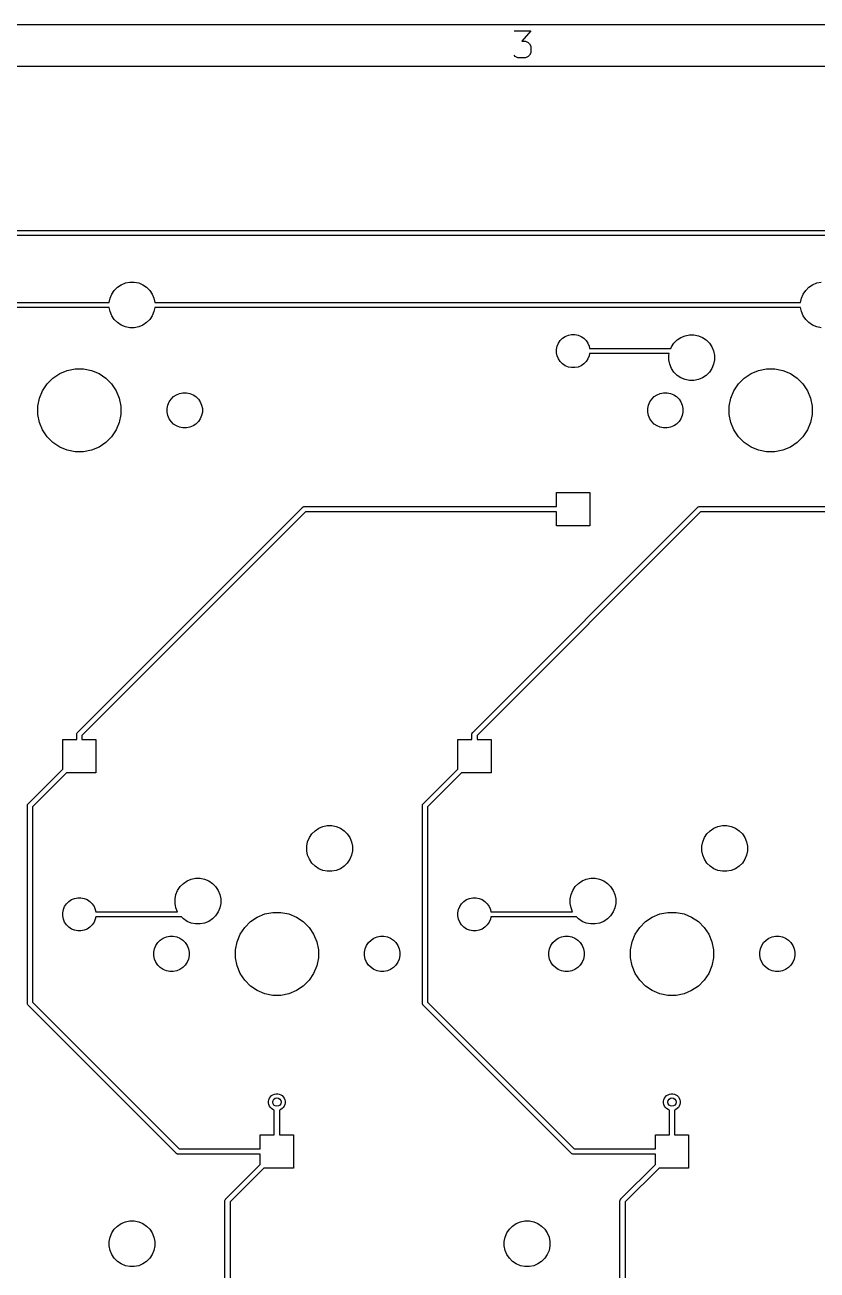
# Model space of a CAD drawing. Extents: x 0.4 to 33.6, y -21.6 to -0.4.
# Drawn here: x 4.397 to 5.901, y -2.756 to -0.394 of the extents above; entities that cross this region are included whole.
import ezdxf

# ---------------------------------------------------------------- set-up
doc = ezdxf.new("R2010")
doc.units = 0
doc.header["$MEASUREMENT"] = 0
doc.layers.add('BLACK', color=7, linetype='CONTINUOUS')

msp = doc.modelspace()

# ---------------------------------------------------------------- linework, layer by layer
at = {"layer": 'BLACK', "linetype": 'CONTINUOUS'}
for p, q in [((33.6063, -0.393701), (0.393701, -0.393701)), ((5.32522, -0.405043), (5.35691, -0.405043)), ((5.35691, -0.405043), (5.33985, -0.424541)), ((5.33985, -0.424541), (5.34716, -0.424541)), ((5.34716, -0.424541), (5.35203, -0.426978)), ((5.35203, -0.426978), (5.35447, -0.429415)), ((5.35447, -0.429415), (5.35691, -0.434289)), ((5.35691, -0.446475), (5.35447, -0.45135)), ((5.35691, -0.434289), (5.35691, -0.446475)), ((33.5276, -0.472441), (0.472441, -0.472441)), ((5.32766, -0.453787), (5.32522, -0.45135)), ((5.33254, -0.456224), (5.32766, -0.453787)), ((5.34716, -0.456224), (5.33254, -0.456224)), ((5.35203, -0.453787), (5.34716, -0.456224)), ((5.35447, -0.45135), (5.35203, -0.453787)), ((0.805507, -0.783563), (12.656, -0.783563)), ((12.6542, -0.793405), (0.807304, -0.793405)), ((4.56162, -0.904486), (4.56636, -0.897393)), ((4.56636, -0.897393), (4.57239, -0.891361)), ((4.57239, -0.891361), (4.57949, -0.886622)), ((4.57949, -0.886622), (4.58737, -0.883357)), ((4.58737, -0.883357), (4.59573, -0.881693)), ((4.59573, -0.881693), (4.60427, -0.881693)), ((4.60427, -0.881693), (4.61263, -0.883357)), ((4.61263, -0.883357), (4.62051, -0.886622)), ((4.62051, -0.886622), (4.62761, -0.891361)), ((4.62761, -0.891361), (4.63364, -0.897393)), ((4.63364, -0.897393), (4.63838, -0.904486)), ((5.87412, -0.904486), (5.87886, -0.897393)), ((5.87886, -0.897393), (5.88489, -0.891361)), ((5.88489, -0.891361), (5.89199, -0.886622)), ((5.89199, -0.886622), (5.89987, -0.883357)), ((5.89987, -0.883357), (5.90823, -0.881693)), ((3.89318, -0.920079), (4.55682, -0.920079)), ((4.55682, -0.920079), (4.55836, -0.912368)), ((4.55836, -0.912368), (4.56162, -0.904486)), ((4.63838, -0.904486), (4.64164, -0.912368)), ((4.64164, -0.912368), (4.64318, -0.920079)), ((4.64318, -0.920079), (5.86932, -0.920079)), ((5.86932, -0.920079), (5.87086, -0.912368)), ((5.87086, -0.912368), (5.87412, -0.904486)), ((4.55682, -0.929921), (3.89318, -0.929921)), ((4.55836, -0.937632), (4.55682, -0.929921)), ((4.56162, -0.945514), (4.55836, -0.937632)), ((4.64164, -0.937632), (4.63838, -0.945514)), ((4.64318, -0.929921), (4.64164, -0.937632)), ((5.86932, -0.929921), (4.64318, -0.929921)), ((5.87086, -0.937632), (5.86932, -0.929921)), ((5.87412, -0.945514), (5.87086, -0.937632)), ((4.56636, -0.952607), (4.56162, -0.945514)), ((4.57239, -0.958639), (4.56636, -0.952607)), ((4.57949, -0.963378), (4.57239, -0.958639)), ((4.58737, -0.966643), (4.57949, -0.963378)), ((4.59573, -0.968307), (4.58737, -0.966643)), ((4.60427, -0.968307), (4.59573, -0.968307)), ((4.61263, -0.966643), (4.60427, -0.968307)), ((4.62051, -0.963378), (4.61263, -0.966643)), ((4.62761, -0.958639), (4.62051, -0.963378)), ((4.63364, -0.952607), (4.62761, -0.958639)), ((4.63838, -0.945514), (4.63364, -0.952607)), ((5.87886, -0.952607), (5.87412, -0.945514)), ((5.88489, -0.958639), (5.87886, -0.952607)), ((5.89199, -0.963378), (5.88489, -0.958639)), ((5.89987, -0.966643), (5.89199, -0.963378)), ((5.90823, -0.968307), (5.89987, -0.966643)), ((5.41304, -0.992422), (5.41742, -0.988035)), ((5.41742, -0.988035), (5.42258, -0.984589)), ((5.42258, -0.984589), (5.42831, -0.982214)), ((5.42831, -0.982214), (5.4344, -0.981004)), ((5.4344, -0.981004), (5.4406, -0.981004)), ((5.4406, -0.981004), (5.44669, -0.982214)), ((5.44669, -0.982214), (5.45242, -0.984589)), ((5.45242, -0.984589), (5.45758, -0.988035)), ((5.45758, -0.988035), (5.46196, -0.992422)), ((5.62886, -0.997393), (5.63489, -0.991361)), ((5.63489, -0.991361), (5.64199, -0.986622)), ((5.64199, -0.986622), (5.64987, -0.983357)), ((5.64987, -0.983357), (5.65823, -0.981693)), ((5.65823, -0.981693), (5.66677, -0.981693)), ((5.66677, -0.981693), (5.67513, -0.983357)), ((5.67513, -0.983357), (5.68301, -0.986622)), ((5.68301, -0.986622), (5.69011, -0.991361)), ((5.69011, -0.991361), (5.69614, -0.997393)), ((5.406, -1.0094), (5.40721, -1.00331)), ((5.406, -1.0156), (5.406, -1.0094)), ((5.40721, -1.02169), (5.406, -1.0156)), ((5.40721, -1.00331), (5.40959, -0.997581)), ((5.40959, -0.997581), (5.41304, -0.992422)), ((5.46196, -0.992422), (5.46541, -0.997581)), ((5.46541, -0.997581), (5.46779, -1.00331)), ((5.46779, -1.00331), (5.46863, -1.00758)), ((5.46863, -1.00758), (5.62284, -1.00758)), ((5.62284, -1.00758), (5.62412, -1.00449)), ((5.62412, -1.00449), (5.62886, -0.997393)), ((5.69614, -0.997393), (5.70088, -1.00449)), ((5.70088, -1.00449), (5.70414, -1.01237)), ((5.70414, -1.01237), (5.70581, -1.02073)), ((5.40959, -1.02742), (5.40721, -1.02169)), ((5.41304, -1.03258), (5.40959, -1.02742)), ((5.41742, -1.03696), (5.41304, -1.03258)), ((5.42258, -1.04041), (5.41742, -1.03696)), ((5.45758, -1.03696), (5.45242, -1.04041)), ((5.46196, -1.03258), (5.45758, -1.03696)), ((5.46541, -1.02742), (5.46196, -1.03258)), ((5.46779, -1.02169), (5.46541, -1.02742)), ((5.46863, -1.01742), (5.46779, -1.02169)), ((5.61985, -1.01742), (5.46863, -1.01742)), ((5.61919, -1.02073), (5.61985, -1.01742)), ((5.61919, -1.02927), (5.61919, -1.02073)), ((5.62086, -1.03763), (5.61919, -1.02927)), ((5.62412, -1.04551), (5.62086, -1.03763)), ((5.70414, -1.03763), (5.70088, -1.04551)), ((5.70581, -1.02927), (5.70414, -1.03763)), ((5.70581, -1.02073), (5.70581, -1.02927)), ((4.44981, -1.06384), (4.4627, -1.05522)), ((4.4627, -1.05522), (4.47703, -1.04929)), ((4.47703, -1.04929), (4.49224, -1.04626)), ((4.49224, -1.04626), (4.50776, -1.04626)), ((4.50776, -1.04626), (4.52297, -1.04929)), ((4.52297, -1.04929), (4.5373, -1.05522)), ((4.5373, -1.05522), (4.55019, -1.06384)), ((5.42831, -1.04279), (5.42258, -1.04041)), ((5.4344, -1.044), (5.42831, -1.04279)), ((5.4406, -1.044), (5.4344, -1.044)), ((5.44669, -1.04279), (5.4406, -1.044)), ((5.45242, -1.04041), (5.44669, -1.04279)), ((5.62886, -1.05261), (5.62412, -1.04551)), ((5.63489, -1.05864), (5.62886, -1.05261)), ((5.64199, -1.06338), (5.63489, -1.05864)), ((5.69011, -1.05864), (5.68301, -1.06338)), ((5.69614, -1.05261), (5.69011, -1.05864)), ((5.70088, -1.04551), (5.69614, -1.05261)), ((5.76231, -1.06384), (5.7752, -1.05522)), ((5.7752, -1.05522), (5.78953, -1.04929)), ((5.78953, -1.04929), (5.80474, -1.04626)), ((5.80474, -1.04626), (5.82026, -1.04626)), ((5.82026, -1.04626), (5.83547, -1.04929)), ((5.83547, -1.04929), (5.8498, -1.05522)), ((5.8498, -1.05522), (5.86269, -1.06384)), ((4.43022, -1.0877), (4.43884, -1.07481)), ((4.43884, -1.07481), (4.44981, -1.06384)), ((4.55019, -1.06384), (4.56116, -1.07481)), ((4.56116, -1.07481), (4.56978, -1.0877)), ((5.64987, -1.06664), (5.64199, -1.06338)), ((5.65823, -1.06831), (5.64987, -1.06664)), ((5.66677, -1.06831), (5.65823, -1.06831)), ((5.67513, -1.06664), (5.66677, -1.06831)), ((5.68301, -1.06338), (5.67513, -1.06664)), ((5.74272, -1.0877), (5.75134, -1.07481)), ((5.75134, -1.07481), (5.76231, -1.06384)), ((5.86269, -1.06384), (5.87366, -1.07481)), ((5.87366, -1.07481), (5.88228, -1.0877)), ((4.42126, -1.11724), (4.42429, -1.10203)), ((4.42429, -1.10203), (4.43022, -1.0877)), ((4.56978, -1.0877), (4.57571, -1.10203)), ((4.57571, -1.10203), (4.57874, -1.11724)), ((4.66782, -1.11524), (4.67034, -1.10915)), ((4.67034, -1.10915), (4.67401, -1.10367)), ((4.67401, -1.10367), (4.67867, -1.09901)), ((4.67867, -1.09901), (4.68415, -1.09534)), ((4.68415, -1.09534), (4.69024, -1.09282)), ((4.69024, -1.09282), (4.6967, -1.09154)), ((4.6967, -1.09154), (4.7033, -1.09154)), ((4.7033, -1.09154), (4.70976, -1.09282)), ((4.70976, -1.09282), (4.71585, -1.09534)), ((4.71585, -1.09534), (4.72133, -1.09901)), ((4.72133, -1.09901), (4.72599, -1.10367)), ((4.72599, -1.10367), (4.72966, -1.10915)), ((4.72966, -1.10915), (4.73218, -1.11524)), ((5.58032, -1.11524), (5.58284, -1.10915)), ((5.58284, -1.10915), (5.58651, -1.10367)), ((5.58651, -1.10367), (5.59117, -1.09901)), ((5.59117, -1.09901), (5.59665, -1.09534)), ((5.59665, -1.09534), (5.60274, -1.09282)), ((5.60274, -1.09282), (5.6092, -1.09154)), ((5.6092, -1.09154), (5.6158, -1.09154)), ((5.6158, -1.09154), (5.62226, -1.09282)), ((5.62226, -1.09282), (5.62835, -1.09534)), ((5.62835, -1.09534), (5.63383, -1.09901)), ((5.63383, -1.09901), (5.63849, -1.10367)), ((5.63849, -1.10367), (5.64216, -1.10915)), ((5.64216, -1.10915), (5.64468, -1.11524)), ((5.73376, -1.11724), (5.73679, -1.10203)), ((5.73679, -1.10203), (5.74272, -1.0877)), ((5.88228, -1.0877), (5.88821, -1.10203)), ((5.88821, -1.10203), (5.89124, -1.11724)), ((4.42126, -1.13276), (4.42126, -1.11724)), ((4.42429, -1.14797), (4.42126, -1.13276)), ((4.57874, -1.13276), (4.57571, -1.14797)), ((4.57874, -1.11724), (4.57874, -1.13276)), ((4.66654, -1.1217), (4.66782, -1.11524)), ((4.66654, -1.1283), (4.66654, -1.1217)), ((4.66782, -1.13476), (4.66654, -1.1283)), ((4.73218, -1.11524), (4.73346, -1.1217)), ((4.73346, -1.1283), (4.73218, -1.13476)), ((4.73346, -1.1217), (4.73346, -1.1283)), ((5.57904, -1.1217), (5.58032, -1.11524)), ((5.57904, -1.1283), (5.57904, -1.1217)), ((5.58032, -1.13476), (5.57904, -1.1283)), ((5.64468, -1.11524), (5.64596, -1.1217)), ((5.64596, -1.1283), (5.64468, -1.13476)), ((5.64596, -1.1217), (5.64596, -1.1283)), ((5.73376, -1.13276), (5.73376, -1.11724)), ((5.73679, -1.14797), (5.73376, -1.13276)), ((5.89124, -1.13276), (5.88821, -1.14797)), ((5.89124, -1.11724), (5.89124, -1.13276)), ((4.43022, -1.1623), (4.42429, -1.14797)), ((4.57571, -1.14797), (4.56978, -1.1623)), ((4.67034, -1.14085), (4.66782, -1.13476)), ((4.67401, -1.14633), (4.67034, -1.14085)), ((4.67867, -1.15099), (4.67401, -1.14633)), ((4.68415, -1.15466), (4.67867, -1.15099)), ((4.69024, -1.15718), (4.68415, -1.15466)), ((4.6967, -1.15846), (4.69024, -1.15718)), ((4.70976, -1.15718), (4.7033, -1.15846)), ((4.71585, -1.15466), (4.70976, -1.15718)), ((4.72133, -1.15099), (4.71585, -1.15466)), ((4.72599, -1.14633), (4.72133, -1.15099)), ((4.72966, -1.14085), (4.72599, -1.14633)), ((4.73218, -1.13476), (4.72966, -1.14085)), ((5.58284, -1.14085), (5.58032, -1.13476)), ((5.58651, -1.14633), (5.58284, -1.14085)), ((5.59117, -1.15099), (5.58651, -1.14633)), ((5.59665, -1.15466), (5.59117, -1.15099)), ((5.60274, -1.15718), (5.59665, -1.15466)), ((5.6092, -1.15846), (5.60274, -1.15718)), ((5.62226, -1.15718), (5.6158, -1.15846)), ((5.62835, -1.15466), (5.62226, -1.15718)), ((5.63383, -1.15099), (5.62835, -1.15466)), ((5.63849, -1.14633), (5.63383, -1.15099)), ((5.64216, -1.14085), (5.63849, -1.14633)), ((5.64468, -1.13476), (5.64216, -1.14085)), ((5.74272, -1.1623), (5.73679, -1.14797)), ((5.88821, -1.14797), (5.88228, -1.1623)), ((4.43884, -1.17519), (4.43022, -1.1623)), ((4.44981, -1.18616), (4.43884, -1.17519)), ((4.56116, -1.17519), (4.55019, -1.18616)), ((4.56978, -1.1623), (4.56116, -1.17519)), ((4.7033, -1.15846), (4.6967, -1.15846)), ((5.6158, -1.15846), (5.6092, -1.15846)), ((5.75134, -1.17519), (5.74272, -1.1623)), ((5.76231, -1.18616), (5.75134, -1.17519)), ((5.87366, -1.17519), (5.86269, -1.18616)), ((5.88228, -1.1623), (5.87366, -1.17519)), ((4.4627, -1.19478), (4.44981, -1.18616)), ((4.47703, -1.20071), (4.4627, -1.19478)), ((4.49224, -1.20374), (4.47703, -1.20071)), ((4.50776, -1.20374), (4.49224, -1.20374)), ((4.52297, -1.20071), (4.50776, -1.20374)), ((4.5373, -1.19478), (4.52297, -1.20071)), ((4.55019, -1.18616), (4.5373, -1.19478)), ((5.7752, -1.19478), (5.76231, -1.18616)), ((5.78953, -1.20071), (5.7752, -1.19478)), ((5.80474, -1.20374), (5.78953, -1.20071)), ((5.82026, -1.20374), (5.80474, -1.20374)), ((5.83547, -1.20071), (5.82026, -1.20374)), ((5.8498, -1.19478), (5.83547, -1.20071)), ((5.86269, -1.18616), (5.8498, -1.19478)), ((5.406, -1.30758), (5.406, -1.281)), ((5.406, -1.281), (5.469, -1.281)), ((5.469, -1.281), (5.469, -1.344)), ((4.49669, -1.73626), (4.92376, -1.30919)), ((4.92945, -1.31742), (4.50492, -1.74195)), ((4.92376, -1.30919), (4.92391, -1.309)), ((4.92391, -1.309), (4.9241, -1.30885)), ((4.9241, -1.30885), (4.92466, -1.30839)), ((4.92466, -1.30839), (4.92552, -1.30793)), ((4.92552, -1.30793), (4.92645, -1.30765)), ((4.92645, -1.30765), (4.92717, -1.30758)), ((4.92717, -1.30758), (4.92741, -1.30756)), ((4.92717, -1.30758), (4.92717, -1.30758)), ((4.92741, -1.30756), (4.92765, -1.30758)), ((4.92765, -1.30758), (5.406, -1.30758)), ((5.406, -1.31742), (4.92945, -1.31742)), ((5.24669, -1.73626), (5.67376, -1.30919)), ((5.67945, -1.31742), (5.25492, -1.74195)), ((5.406, -1.344), (5.406, -1.31742)), ((5.67376, -1.30919), (5.67391, -1.309)), ((5.67391, -1.309), (5.6741, -1.30885)), ((5.6741, -1.30885), (5.67466, -1.30839)), ((5.67466, -1.30839), (5.67552, -1.30793)), ((5.67552, -1.30793), (5.67645, -1.30765)), ((5.67645, -1.30765), (5.67717, -1.30758)), ((5.67717, -1.30758), (5.67741, -1.30756)), ((5.67717, -1.30758), (5.67717, -1.30758)), ((5.67741, -1.30756), (5.67765, -1.30758)), ((5.67765, -1.30758), (6.156, -1.30758)), ((6.156, -1.31742), (5.67945, -1.31742)), ((5.469, -1.344), (5.406, -1.344)), ((4.49505, -1.73991), (4.49508, -1.73967)), ((4.49508, -1.74015), (4.49505, -1.73991)), ((4.49508, -1.73967), (4.49515, -1.73895)), ((4.49508, -1.73967), (4.49508, -1.73967)), ((4.49508, -1.74975), (4.49508, -1.74015)), ((4.49515, -1.73895), (4.49543, -1.73802)), ((4.49543, -1.73802), (4.49589, -1.73716)), ((4.49589, -1.73716), (4.4965, -1.73641)), ((4.4965, -1.73641), (4.49669, -1.73626)), ((4.50492, -1.74195), (4.50492, -1.74975)), ((5.24505, -1.73991), (5.24508, -1.73967)), ((5.24508, -1.74015), (5.24505, -1.73991)), ((5.24508, -1.73967), (5.24515, -1.73895)), ((5.24508, -1.73967), (5.24508, -1.73967)), ((5.24508, -1.74975), (5.24508, -1.74015)), ((5.24515, -1.73895), (5.24543, -1.73802)), ((5.24543, -1.73802), (5.24589, -1.73716)), ((5.24589, -1.73716), (5.2465, -1.73641)), ((5.2465, -1.73641), (5.24669, -1.73626)), ((5.25492, -1.74195), (5.25492, -1.74975)), ((4.4685, -1.80579), (4.4685, -1.74975)), ((4.4685, -1.74975), (4.49508, -1.74975)), ((4.50492, -1.74975), (4.5315, -1.74975)), ((4.5315, -1.74975), (4.5315, -1.81275)), ((5.2185, -1.80579), (5.2185, -1.74975)), ((5.2185, -1.74975), (5.24508, -1.74975)), ((5.25492, -1.74975), (5.2815, -1.74975)), ((5.2815, -1.74975), (5.2815, -1.81275)), ((4.40294, -1.87135), (4.4685, -1.80579)), ((4.47546, -1.81275), (4.41117, -1.87704)), ((4.5315, -1.81275), (4.47546, -1.81275)), ((5.15294, -1.87135), (5.2185, -1.80579)), ((5.22546, -1.81275), (5.16117, -1.87704)), ((5.2815, -1.81275), (5.22546, -1.81275)), ((4.4013, -1.875), (4.40133, -1.87476)), ((4.40133, -1.87524), (4.4013, -1.875)), ((4.40133, -1.87476), (4.4014, -1.87404)), ((4.40133, -1.87476), (4.40133, -1.87476)), ((4.40133, -2.24976), (4.40133, -1.87524)), ((4.4014, -1.87404), (4.40168, -1.87311)), ((4.40168, -1.87311), (4.40214, -1.87225)), ((4.40214, -1.87225), (4.40275, -1.8715)), ((4.40275, -1.8715), (4.40294, -1.87135)), ((4.41117, -1.87704), (4.41117, -2.24796)), ((5.1513, -1.875), (5.15133, -1.87476)), ((5.15133, -1.87524), (5.1513, -1.875)), ((5.15133, -1.87476), (5.1514, -1.87404)), ((5.15133, -1.87476), (5.15133, -1.87476)), ((5.15133, -2.24976), (5.15133, -1.87524)), ((5.1514, -1.87404), (5.15168, -1.87311)), ((5.15168, -1.87311), (5.15214, -1.87225)), ((5.15214, -1.87225), (5.15275, -1.8715)), ((5.15275, -1.8715), (5.15294, -1.87135)), ((5.16117, -1.87704), (5.16117, -2.24796)), ((4.96237, -1.91461), (4.97073, -1.91294)), ((4.97073, -1.91294), (4.97927, -1.91294)), ((4.97927, -1.91294), (4.98763, -1.91461)), ((5.71237, -1.91461), (5.72073, -1.91294)), ((5.72073, -1.91294), (5.72927, -1.91294)), ((5.72927, -1.91294), (5.73763, -1.91461)), ((4.93336, -1.94362), (4.93662, -1.93574)), ((4.93662, -1.93574), (4.94136, -1.92864)), ((4.94136, -1.92864), (4.94739, -1.92261)), ((4.94739, -1.92261), (4.95449, -1.91787)), ((4.95449, -1.91787), (4.96237, -1.91461)), ((4.98763, -1.91461), (4.99551, -1.91787)), ((4.99551, -1.91787), (5.00261, -1.92261)), ((5.00261, -1.92261), (5.00864, -1.92864)), ((5.00864, -1.92864), (5.01338, -1.93574)), ((5.01338, -1.93574), (5.01664, -1.94362)), ((5.68336, -1.94362), (5.68662, -1.93574)), ((5.68662, -1.93574), (5.69136, -1.92864)), ((5.69136, -1.92864), (5.69739, -1.92261)), ((5.69739, -1.92261), (5.70449, -1.91787)), ((5.70449, -1.91787), (5.71237, -1.91461)), ((5.73763, -1.91461), (5.74551, -1.91787)), ((5.74551, -1.91787), (5.75261, -1.92261)), ((5.75261, -1.92261), (5.75864, -1.92864)), ((5.75864, -1.92864), (5.76338, -1.93574)), ((5.76338, -1.93574), (5.76664, -1.94362)), ((4.93169, -1.95198), (4.93336, -1.94362)), ((4.93169, -1.96052), (4.93169, -1.95198)), ((4.93336, -1.96888), (4.93169, -1.96052)), ((5.01664, -1.94362), (5.01831, -1.95198)), ((5.01831, -1.96052), (5.01664, -1.96888)), ((5.01831, -1.95198), (5.01831, -1.96052)), ((5.68169, -1.95198), (5.68336, -1.94362)), ((5.68169, -1.96052), (5.68169, -1.95198)), ((5.68336, -1.96888), (5.68169, -1.96052)), ((5.76664, -1.94362), (5.76831, -1.95198)), ((5.76831, -1.96052), (5.76664, -1.96888)), ((5.76831, -1.95198), (5.76831, -1.96052)), ((4.93662, -1.97676), (4.93336, -1.96888)), ((4.94136, -1.98386), (4.93662, -1.97676)), ((4.94739, -1.98989), (4.94136, -1.98386)), ((5.00864, -1.98386), (5.00261, -1.98989)), ((5.01338, -1.97676), (5.00864, -1.98386)), ((5.01664, -1.96888), (5.01338, -1.97676)), ((5.68662, -1.97676), (5.68336, -1.96888)), ((5.69136, -1.98386), (5.68662, -1.97676)), ((5.69739, -1.98989), (5.69136, -1.98386)), ((5.75864, -1.98386), (5.75261, -1.98989)), ((5.76338, -1.97676), (5.75864, -1.98386)), ((5.76664, -1.96888), (5.76338, -1.97676)), ((4.95449, -1.99463), (4.94739, -1.98989)), ((4.96237, -1.99789), (4.95449, -1.99463)), ((4.97073, -1.99956), (4.96237, -1.99789)), ((4.97927, -1.99956), (4.97073, -1.99956)), ((4.98763, -1.99789), (4.97927, -1.99956)), ((4.99551, -1.99463), (4.98763, -1.99789)), ((5.00261, -1.98989), (4.99551, -1.99463)), ((5.70449, -1.99463), (5.69739, -1.98989)), ((5.71237, -1.99789), (5.70449, -1.99463)), ((5.72073, -1.99956), (5.71237, -1.99789)), ((5.72927, -1.99956), (5.72073, -1.99956)), ((5.73763, -1.99789), (5.72927, -1.99956)), ((5.74551, -1.99463), (5.73763, -1.99789)), ((5.75261, -1.98989), (5.74551, -1.99463)), ((4.68662, -2.03574), (4.69136, -2.02864)), ((4.69136, -2.02864), (4.69739, -2.02261)), ((4.69739, -2.02261), (4.70449, -2.01787)), ((4.70449, -2.01787), (4.71237, -2.01461)), ((4.71237, -2.01461), (4.72073, -2.01294)), ((4.72073, -2.01294), (4.72927, -2.01294)), ((4.72927, -2.01294), (4.73763, -2.01461)), ((4.73763, -2.01461), (4.74551, -2.01787)), ((4.74551, -2.01787), (4.75261, -2.02261)), ((4.75261, -2.02261), (4.75864, -2.02864)), ((4.75864, -2.02864), (4.76338, -2.03574)), ((5.43662, -2.03574), (5.44136, -2.02864)), ((5.44136, -2.02864), (5.44739, -2.02261)), ((5.44739, -2.02261), (5.45449, -2.01787)), ((5.45449, -2.01787), (5.46237, -2.01461)), ((5.46237, -2.01461), (5.47073, -2.01294)), ((5.47073, -2.01294), (5.47927, -2.01294)), ((5.47927, -2.01294), (5.48763, -2.01461)), ((5.48763, -2.01461), (5.49551, -2.01787)), ((5.49551, -2.01787), (5.50261, -2.02261)), ((5.50261, -2.02261), (5.50864, -2.02864)), ((5.50864, -2.02864), (5.51338, -2.03574)), ((4.47992, -2.05679), (4.48508, -2.05334)), ((4.48508, -2.05334), (4.49081, -2.05096)), ((4.49081, -2.05096), (4.4969, -2.04975)), ((4.4969, -2.04975), (4.5031, -2.04975)), ((4.5031, -2.04975), (4.50919, -2.05096)), ((4.50919, -2.05096), (4.51492, -2.05334)), ((4.51492, -2.05334), (4.52008, -2.05679)), ((4.68169, -2.05198), (4.68336, -2.04362)), ((4.68169, -2.06052), (4.68169, -2.05198)), ((4.68336, -2.04362), (4.68662, -2.03574)), ((4.76338, -2.03574), (4.76664, -2.04362)), ((4.76664, -2.04362), (4.76831, -2.05198)), ((4.76831, -2.05198), (4.76831, -2.06052)), ((5.22992, -2.05679), (5.23508, -2.05334)), ((5.23508, -2.05334), (5.24081, -2.05096)), ((5.24081, -2.05096), (5.2469, -2.04975)), ((5.2469, -2.04975), (5.2531, -2.04975)), ((5.2531, -2.04975), (5.25919, -2.05096)), ((5.25919, -2.05096), (5.26492, -2.05334)), ((5.26492, -2.05334), (5.27008, -2.05679)), ((5.43169, -2.05198), (5.43336, -2.04362)), ((5.43169, -2.06052), (5.43169, -2.05198)), ((5.43336, -2.04362), (5.43662, -2.03574)), ((5.51338, -2.03574), (5.51664, -2.04362)), ((5.51664, -2.04362), (5.51831, -2.05198)), ((5.51831, -2.05198), (5.51831, -2.06052)), ((4.4685, -2.07815), (4.46971, -2.07206)), ((4.4685, -2.08435), (4.4685, -2.07815)), ((4.46971, -2.07206), (4.47209, -2.06633)), ((4.47209, -2.06633), (4.47554, -2.06117)), ((4.47554, -2.06117), (4.47992, -2.05679)), ((4.52008, -2.05679), (4.52446, -2.06117)), ((4.52446, -2.06117), (4.52791, -2.06633)), ((4.52791, -2.06633), (4.53029, -2.07206)), ((4.53029, -2.07206), (4.53113, -2.07633)), ((4.53113, -2.07633), (4.68644, -2.07633)), ((4.68336, -2.06888), (4.68169, -2.06052)), ((4.68644, -2.07633), (4.68336, -2.06888)), ((4.76338, -2.07676), (4.75864, -2.08386)), ((4.76664, -2.06888), (4.76338, -2.07676)), ((4.76831, -2.06052), (4.76664, -2.06888)), ((4.85203, -2.08054), (4.86724, -2.07751)), ((4.86724, -2.07751), (4.88276, -2.07751)), ((4.88276, -2.07751), (4.89797, -2.08054)), ((5.2185, -2.07815), (5.21971, -2.07206)), ((5.2185, -2.08435), (5.2185, -2.07815)), ((5.21971, -2.07206), (5.22209, -2.06633)), ((5.22209, -2.06633), (5.22554, -2.06117)), ((5.22554, -2.06117), (5.22992, -2.05679)), ((5.27008, -2.05679), (5.27446, -2.06117)), ((5.27446, -2.06117), (5.27791, -2.06633)), ((5.27791, -2.06633), (5.28029, -2.07206)), ((5.28029, -2.07206), (5.28113, -2.07633)), ((5.28113, -2.07633), (5.43644, -2.07633)), ((5.43336, -2.06888), (5.43169, -2.06052)), ((5.43644, -2.07633), (5.43336, -2.06888)), ((5.51338, -2.07676), (5.50864, -2.08386)), ((5.51664, -2.06888), (5.51338, -2.07676)), ((5.51831, -2.06052), (5.51664, -2.06888)), ((5.60203, -2.08054), (5.61724, -2.07751)), ((5.61724, -2.07751), (5.63276, -2.07751)), ((5.63276, -2.07751), (5.64797, -2.08054)), ((4.46971, -2.09044), (4.4685, -2.08435)), ((4.47209, -2.09617), (4.46971, -2.09044)), ((4.47554, -2.10133), (4.47209, -2.09617)), ((4.47992, -2.10571), (4.47554, -2.10133)), ((4.52446, -2.10133), (4.52008, -2.10571)), ((4.52791, -2.09617), (4.52446, -2.10133)), ((4.53029, -2.09044), (4.52791, -2.09617)), ((4.53113, -2.08617), (4.53029, -2.09044)), ((4.69368, -2.08617), (4.53113, -2.08617)), ((4.69739, -2.08989), (4.69368, -2.08617)), ((4.70449, -2.09463), (4.69739, -2.08989)), ((4.71237, -2.09789), (4.70449, -2.09463)), ((4.72073, -2.09956), (4.71237, -2.09789)), ((4.72927, -2.09956), (4.72073, -2.09956)), ((4.73763, -2.09789), (4.72927, -2.09956)), ((4.74551, -2.09463), (4.73763, -2.09789)), ((4.75261, -2.08989), (4.74551, -2.09463)), ((4.75864, -2.08386), (4.75261, -2.08989)), ((4.81384, -2.10606), (4.82481, -2.09509)), ((4.82481, -2.09509), (4.8377, -2.08647)), ((4.8377, -2.08647), (4.85203, -2.08054)), ((4.89797, -2.08054), (4.9123, -2.08647)), ((4.9123, -2.08647), (4.92519, -2.09509)), ((4.92519, -2.09509), (4.93616, -2.10606)), ((5.21971, -2.09044), (5.2185, -2.08435)), ((5.22209, -2.09617), (5.21971, -2.09044)), ((5.22554, -2.10133), (5.22209, -2.09617)), ((5.22992, -2.10571), (5.22554, -2.10133)), ((5.27446, -2.10133), (5.27008, -2.10571)), ((5.27791, -2.09617), (5.27446, -2.10133)), ((5.28029, -2.09044), (5.27791, -2.09617)), ((5.28113, -2.08617), (5.28029, -2.09044)), ((5.44368, -2.08617), (5.28113, -2.08617)), ((5.44739, -2.08989), (5.44368, -2.08617)), ((5.45449, -2.09463), (5.44739, -2.08989)), ((5.46237, -2.09789), (5.45449, -2.09463)), ((5.47073, -2.09956), (5.46237, -2.09789)), ((5.47927, -2.09956), (5.47073, -2.09956)), ((5.48763, -2.09789), (5.47927, -2.09956)), ((5.49551, -2.09463), (5.48763, -2.09789)), ((5.50261, -2.08989), (5.49551, -2.09463)), ((5.50864, -2.08386), (5.50261, -2.08989)), ((5.56384, -2.10606), (5.57481, -2.09509)), ((5.57481, -2.09509), (5.5877, -2.08647)), ((5.5877, -2.08647), (5.60203, -2.08054)), ((5.64797, -2.08054), (5.6623, -2.08647)), ((5.6623, -2.08647), (5.67519, -2.09509)), ((5.67519, -2.09509), (5.68616, -2.10606)), ((4.48508, -2.10916), (4.47992, -2.10571)), ((4.49081, -2.11154), (4.48508, -2.10916)), ((4.4969, -2.11275), (4.49081, -2.11154)), ((4.5031, -2.11275), (4.4969, -2.11275)), ((4.50919, -2.11154), (4.5031, -2.11275)), ((4.51492, -2.10916), (4.50919, -2.11154)), ((4.52008, -2.10571), (4.51492, -2.10916)), ((4.65915, -2.12659), (4.66524, -2.12407)), ((4.66524, -2.12407), (4.6717, -2.12279)), ((4.6717, -2.12279), (4.6783, -2.12279)), ((4.6783, -2.12279), (4.68476, -2.12407)), ((4.68476, -2.12407), (4.69085, -2.12659)), ((4.79929, -2.13328), (4.80522, -2.11895)), ((4.80522, -2.11895), (4.81384, -2.10606)), ((4.93616, -2.10606), (4.94478, -2.11895)), ((4.94478, -2.11895), (4.95071, -2.13328)), ((5.05915, -2.12659), (5.06524, -2.12407)), ((5.06524, -2.12407), (5.0717, -2.12279)), ((5.0717, -2.12279), (5.0783, -2.12279)), ((5.0783, -2.12279), (5.08476, -2.12407)), ((5.08476, -2.12407), (5.09085, -2.12659)), ((5.23508, -2.10916), (5.22992, -2.10571)), ((5.24081, -2.11154), (5.23508, -2.10916)), ((5.2469, -2.11275), (5.24081, -2.11154)), ((5.2531, -2.11275), (5.2469, -2.11275)), ((5.25919, -2.11154), (5.2531, -2.11275)), ((5.26492, -2.10916), (5.25919, -2.11154)), ((5.27008, -2.10571), (5.26492, -2.10916)), ((5.40915, -2.12659), (5.41524, -2.12407)), ((5.41524, -2.12407), (5.4217, -2.12279)), ((5.4217, -2.12279), (5.4283, -2.12279)), ((5.4283, -2.12279), (5.43476, -2.12407)), ((5.43476, -2.12407), (5.44085, -2.12659)), ((5.54929, -2.13328), (5.55522, -2.11895)), ((5.55522, -2.11895), (5.56384, -2.10606)), ((5.68616, -2.10606), (5.69478, -2.11895)), ((5.69478, -2.11895), (5.70071, -2.13328)), ((5.80915, -2.12659), (5.81524, -2.12407)), ((5.81524, -2.12407), (5.8217, -2.12279)), ((5.8217, -2.12279), (5.8283, -2.12279)), ((5.8283, -2.12279), (5.83476, -2.12407)), ((5.83476, -2.12407), (5.84085, -2.12659)), ((4.64154, -2.15295), (4.64282, -2.14649)), ((4.64282, -2.14649), (4.64534, -2.1404)), ((4.64534, -2.1404), (4.64901, -2.13492)), ((4.64901, -2.13492), (4.65367, -2.13026)), ((4.65367, -2.13026), (4.65915, -2.12659)), ((4.69085, -2.12659), (4.69633, -2.13026)), ((4.69633, -2.13026), (4.70099, -2.13492)), ((4.70099, -2.13492), (4.70466, -2.1404)), ((4.70466, -2.1404), (4.70718, -2.14649)), ((4.70718, -2.14649), (4.70846, -2.15295)), ((4.79626, -2.14849), (4.79929, -2.13328)), ((4.79626, -2.16401), (4.79626, -2.14849)), ((4.95071, -2.13328), (4.95374, -2.14849)), ((4.95374, -2.14849), (4.95374, -2.16401)), ((5.04154, -2.15295), (5.04282, -2.14649)), ((5.04282, -2.14649), (5.04534, -2.1404)), ((5.04534, -2.1404), (5.04901, -2.13492)), ((5.04901, -2.13492), (5.05367, -2.13026)), ((5.05367, -2.13026), (5.05915, -2.12659)), ((5.09085, -2.12659), (5.09633, -2.13026)), ((5.09633, -2.13026), (5.10099, -2.13492)), ((5.10099, -2.13492), (5.10466, -2.1404)), ((5.10466, -2.1404), (5.10718, -2.14649)), ((5.10718, -2.14649), (5.10846, -2.15295)), ((5.39154, -2.15295), (5.39282, -2.14649)), ((5.39282, -2.14649), (5.39534, -2.1404)), ((5.39534, -2.1404), (5.39901, -2.13492)), ((5.39901, -2.13492), (5.40367, -2.13026)), ((5.40367, -2.13026), (5.40915, -2.12659)), ((5.44085, -2.12659), (5.44633, -2.13026)), ((5.44633, -2.13026), (5.45099, -2.13492)), ((5.45099, -2.13492), (5.45466, -2.1404)), ((5.45466, -2.1404), (5.45718, -2.14649)), ((5.45718, -2.14649), (5.45846, -2.15295)), ((5.54626, -2.14849), (5.54929, -2.13328)), ((5.54626, -2.16401), (5.54626, -2.14849)), ((5.70071, -2.13328), (5.70374, -2.14849)), ((5.70374, -2.14849), (5.70374, -2.16401)), ((5.79154, -2.15295), (5.79282, -2.14649)), ((5.79282, -2.14649), (5.79534, -2.1404)), ((5.79534, -2.1404), (5.79901, -2.13492)), ((5.79901, -2.13492), (5.80367, -2.13026)), ((5.80367, -2.13026), (5.80915, -2.12659)), ((5.84085, -2.12659), (5.84633, -2.13026)), ((5.84633, -2.13026), (5.85099, -2.13492)), ((5.85099, -2.13492), (5.85466, -2.1404)), ((5.85466, -2.1404), (5.85718, -2.14649)), ((5.85718, -2.14649), (5.85846, -2.15295)), ((4.64154, -2.15955), (4.64154, -2.15295)), ((4.64282, -2.16601), (4.64154, -2.15955)), ((4.64534, -2.1721), (4.64282, -2.16601)), ((4.64901, -2.17758), (4.64534, -2.1721)), ((4.70466, -2.1721), (4.70099, -2.17758)), ((4.70718, -2.16601), (4.70466, -2.1721)), ((4.70846, -2.15955), (4.70718, -2.16601)), ((4.70846, -2.15295), (4.70846, -2.15955)), ((4.79929, -2.17922), (4.79626, -2.16401)), ((4.95374, -2.16401), (4.95071, -2.17922)), ((5.04154, -2.15955), (5.04154, -2.15295)), ((5.04282, -2.16601), (5.04154, -2.15955)), ((5.04534, -2.1721), (5.04282, -2.16601)), ((5.04901, -2.17758), (5.04534, -2.1721)), ((5.10466, -2.1721), (5.10099, -2.17758)), ((5.10718, -2.16601), (5.10466, -2.1721)), ((5.10846, -2.15955), (5.10718, -2.16601)), ((5.10846, -2.15295), (5.10846, -2.15955)), ((5.39154, -2.15955), (5.39154, -2.15295)), ((5.39282, -2.16601), (5.39154, -2.15955)), ((5.39534, -2.1721), (5.39282, -2.16601)), ((5.39901, -2.17758), (5.39534, -2.1721)), ((5.45466, -2.1721), (5.45099, -2.17758)), ((5.45718, -2.16601), (5.45466, -2.1721)), ((5.45846, -2.15955), (5.45718, -2.16601)), ((5.45846, -2.15295), (5.45846, -2.15955)), ((5.54929, -2.17922), (5.54626, -2.16401)), ((5.70374, -2.16401), (5.70071, -2.17922)), ((5.79154, -2.15955), (5.79154, -2.15295)), ((5.79282, -2.16601), (5.79154, -2.15955)), ((5.79534, -2.1721), (5.79282, -2.16601)), ((5.79901, -2.17758), (5.79534, -2.1721)), ((5.85466, -2.1721), (5.85099, -2.17758)), ((5.85718, -2.16601), (5.85466, -2.1721)), ((5.85846, -2.15955), (5.85718, -2.16601)), ((5.85846, -2.15295), (5.85846, -2.15955)), ((4.65367, -2.18224), (4.64901, -2.17758)), ((4.65915, -2.18591), (4.65367, -2.18224)), ((4.66524, -2.18843), (4.65915, -2.18591)), ((4.6717, -2.18971), (4.66524, -2.18843)), ((4.6783, -2.18971), (4.6717, -2.18971)), ((4.68476, -2.18843), (4.6783, -2.18971)), ((4.69085, -2.18591), (4.68476, -2.18843)), ((4.69633, -2.18224), (4.69085, -2.18591)), ((4.70099, -2.17758), (4.69633, -2.18224)), ((4.80522, -2.19355), (4.79929, -2.17922)), ((4.81384, -2.20644), (4.80522, -2.19355)), ((4.94478, -2.19355), (4.93616, -2.20644)), ((4.95071, -2.17922), (4.94478, -2.19355)), ((5.05367, -2.18224), (5.04901, -2.17758)), ((5.05915, -2.18591), (5.05367, -2.18224)), ((5.06524, -2.18843), (5.05915, -2.18591)), ((5.0717, -2.18971), (5.06524, -2.18843)), ((5.0783, -2.18971), (5.0717, -2.18971)), ((5.08476, -2.18843), (5.0783, -2.18971)), ((5.09085, -2.18591), (5.08476, -2.18843)), ((5.09633, -2.18224), (5.09085, -2.18591)), ((5.10099, -2.17758), (5.09633, -2.18224)), ((5.40367, -2.18224), (5.39901, -2.17758)), ((5.40915, -2.18591), (5.40367, -2.18224)), ((5.41524, -2.18843), (5.40915, -2.18591)), ((5.4217, -2.18971), (5.41524, -2.18843)), ((5.4283, -2.18971), (5.4217, -2.18971)), ((5.43476, -2.18843), (5.4283, -2.18971)), ((5.44085, -2.18591), (5.43476, -2.18843)), ((5.44633, -2.18224), (5.44085, -2.18591)), ((5.45099, -2.17758), (5.44633, -2.18224)), ((5.55522, -2.19355), (5.54929, -2.17922)), ((5.56384, -2.20644), (5.55522, -2.19355)), ((5.69478, -2.19355), (5.68616, -2.20644)), ((5.70071, -2.17922), (5.69478, -2.19355)), ((5.80367, -2.18224), (5.79901, -2.17758)), ((5.80915, -2.18591), (5.80367, -2.18224)), ((5.81524, -2.18843), (5.80915, -2.18591)), ((5.8217, -2.18971), (5.81524, -2.18843)), ((5.8283, -2.18971), (5.8217, -2.18971)), ((5.83476, -2.18843), (5.8283, -2.18971)), ((5.84085, -2.18591), (5.83476, -2.18843)), ((5.84633, -2.18224), (5.84085, -2.18591)), ((5.85099, -2.17758), (5.84633, -2.18224)), ((4.82481, -2.21741), (4.81384, -2.20644)), ((4.8377, -2.22603), (4.82481, -2.21741)), ((4.92519, -2.21741), (4.9123, -2.22603)), ((4.93616, -2.20644), (4.92519, -2.21741)), ((5.57481, -2.21741), (5.56384, -2.20644)), ((5.5877, -2.22603), (5.57481, -2.21741)), ((5.67519, -2.21741), (5.6623, -2.22603)), ((5.68616, -2.20644), (5.67519, -2.21741)), ((4.85203, -2.23196), (4.8377, -2.22603)), ((4.86724, -2.23499), (4.85203, -2.23196)), ((4.88276, -2.23499), (4.86724, -2.23499)), ((4.89797, -2.23196), (4.88276, -2.23499)), ((4.9123, -2.22603), (4.89797, -2.23196)), ((5.60203, -2.23196), (5.5877, -2.22603)), ((5.61724, -2.23499), (5.60203, -2.23196)), ((5.63276, -2.23499), (5.61724, -2.23499)), ((5.64797, -2.23196), (5.63276, -2.23499)), ((5.6623, -2.22603), (5.64797, -2.23196)), ((4.4013, -2.25), (4.40133, -2.24976)), ((4.4014, -2.25096), (4.4013, -2.25)), ((4.40168, -2.25189), (4.4014, -2.25096)), ((4.40214, -2.25275), (4.40168, -2.25189)), ((4.40247, -2.25315), (4.40214, -2.25275)), ((4.40275, -2.2535), (4.40247, -2.25315)), ((4.40294, -2.25365), (4.40275, -2.2535)), ((4.68385, -2.53456), (4.40294, -2.25365)), ((4.41117, -2.24796), (4.68954, -2.52633)), ((5.1513, -2.25), (5.15133, -2.24976)), ((5.1514, -2.25096), (5.1513, -2.25)), ((5.15168, -2.25189), (5.1514, -2.25096)), ((5.15214, -2.25275), (5.15168, -2.25189)), ((5.15247, -2.25315), (5.15214, -2.25275)), ((5.15275, -2.2535), (5.15247, -2.25315)), ((5.15294, -2.25365), (5.15275, -2.2535)), ((5.43385, -2.53456), (5.15294, -2.25365)), ((5.16117, -2.24796), (5.43954, -2.52633)), ((4.85925, -2.43595), (4.85986, -2.43291)), ((4.85986, -2.43291), (4.86104, -2.43004)), ((4.86104, -2.43004), (4.86277, -2.42746)), ((4.86277, -2.42746), (4.86496, -2.42527)), ((4.86496, -2.42527), (4.86754, -2.42354)), ((4.86754, -2.42354), (4.87041, -2.42236)), ((4.87041, -2.42236), (4.87345, -2.42175)), ((4.87345, -2.42175), (4.87655, -2.42175)), ((4.87655, -2.42175), (4.87959, -2.42236)), ((4.87959, -2.42236), (4.88246, -2.42354)), ((4.88246, -2.42354), (4.88504, -2.42527)), ((4.88504, -2.42527), (4.88723, -2.42746)), ((4.88723, -2.42746), (4.88896, -2.43004)), ((4.88896, -2.43004), (4.89014, -2.43291)), ((4.89014, -2.43291), (4.89075, -2.43595)), ((5.60925, -2.43595), (5.60986, -2.43291)), ((5.60986, -2.43291), (5.61104, -2.43004)), ((5.61104, -2.43004), (5.61277, -2.42746)), ((5.61277, -2.42746), (5.61496, -2.42527)), ((5.61496, -2.42527), (5.61754, -2.42354)), ((5.61754, -2.42354), (5.62041, -2.42236)), ((5.62041, -2.42236), (5.62345, -2.42175)), ((5.62345, -2.42175), (5.62655, -2.42175)), ((5.62655, -2.42175), (5.62959, -2.42236)), ((5.62959, -2.42236), (5.63246, -2.42354)), ((5.63246, -2.42354), (5.63504, -2.42527)), ((5.63504, -2.42527), (5.63723, -2.42746)), ((5.63723, -2.42746), (5.63896, -2.43004)), ((5.63896, -2.43004), (5.64014, -2.43291)), ((5.64014, -2.43291), (5.64075, -2.43595)), ((4.85925, -2.43905), (4.85925, -2.43595)), ((4.85986, -2.44209), (4.85925, -2.43905)), ((4.86104, -2.44496), (4.85986, -2.44209)), ((4.86277, -2.44754), (4.86104, -2.44496)), ((4.86496, -2.44973), (4.86277, -2.44754)), ((4.86754, -2.45146), (4.86496, -2.44973)), ((4.87008, -2.45251), (4.86754, -2.45146)), ((4.87008, -2.49975), (4.87008, -2.45251)), ((4.88246, -2.45146), (4.87992, -2.45251)), ((4.87992, -2.45251), (4.87992, -2.49975)), ((4.88504, -2.44973), (4.88246, -2.45146)), ((4.88723, -2.44754), (4.88504, -2.44973)), ((4.88896, -2.44496), (4.88723, -2.44754)), ((4.89014, -2.44209), (4.88896, -2.44496)), ((4.89075, -2.43905), (4.89014, -2.44209)), ((4.89075, -2.43595), (4.89075, -2.43905)), ((5.60925, -2.43905), (5.60925, -2.43595)), ((5.60986, -2.44209), (5.60925, -2.43905)), ((5.61104, -2.44496), (5.60986, -2.44209)), ((5.61277, -2.44754), (5.61104, -2.44496)), ((5.61496, -2.44973), (5.61277, -2.44754)), ((5.61754, -2.45146), (5.61496, -2.44973)), ((5.62008, -2.45251), (5.61754, -2.45146)), ((5.62008, -2.49975), (5.62008, -2.45251)), ((5.63246, -2.45146), (5.62992, -2.45251)), ((5.62992, -2.45251), (5.62992, -2.49975)), ((5.63504, -2.44973), (5.63246, -2.45146)), ((5.63723, -2.44754), (5.63504, -2.44973)), ((5.63896, -2.44496), (5.63723, -2.44754)), ((5.64014, -2.44209), (5.63896, -2.44496)), ((5.64075, -2.43905), (5.64014, -2.44209)), ((5.64075, -2.43595), (5.64075, -2.43905)), ((4.8435, -2.52633), (4.8435, -2.49975)), ((4.8435, -2.49975), (4.87008, -2.49975)), ((4.87992, -2.49975), (4.9065, -2.49975)), ((4.9065, -2.49975), (4.9065, -2.56275)), ((5.5935, -2.52633), (5.5935, -2.49975)), ((5.5935, -2.49975), (5.62008, -2.49975)), ((5.62992, -2.49975), (5.6565, -2.49975)), ((5.6565, -2.49975), (5.6565, -2.56275)), ((4.68954, -2.52633), (4.8435, -2.52633)), ((5.43954, -2.52633), (5.5935, -2.52633)), ((4.684, -2.53475), (4.68385, -2.53456)), ((4.68419, -2.5349), (4.684, -2.53475)), ((4.68475, -2.53536), (4.68419, -2.5349)), ((4.68419, -2.5349), (4.68419, -2.5349)), ((4.68561, -2.53582), (4.68475, -2.53536)), ((4.68654, -2.5361), (4.68561, -2.53582)), ((4.68726, -2.53617), (4.68654, -2.5361)), ((4.6875, -2.53619), (4.68726, -2.53617)), ((4.68726, -2.53617), (4.68726, -2.53617)), ((4.68774, -2.53617), (4.6875, -2.53619)), ((4.8435, -2.53617), (4.68774, -2.53617)), ((4.8435, -2.55579), (4.8435, -2.53617)), ((5.434, -2.53475), (5.43385, -2.53456)), ((5.43419, -2.5349), (5.434, -2.53475)), ((5.43475, -2.53536), (5.43419, -2.5349)), ((5.43419, -2.5349), (5.43419, -2.5349)), ((5.43561, -2.53582), (5.43475, -2.53536)), ((5.43654, -2.5361), (5.43561, -2.53582)), ((5.43726, -2.53617), (5.43654, -2.5361)), ((5.4375, -2.53619), (5.43726, -2.53617)), ((5.43726, -2.53617), (5.43726, -2.53617)), ((5.43774, -2.53617), (5.4375, -2.53619)), ((5.5935, -2.53617), (5.43774, -2.53617)), ((5.5935, -2.55579), (5.5935, -2.53617)), ((4.77794, -2.62135), (4.8435, -2.55579)), ((4.85046, -2.56275), (4.78617, -2.62704)), ((4.9065, -2.56275), (4.85046, -2.56275)), ((5.52794, -2.62135), (5.5935, -2.55579)), ((5.60046, -2.56275), (5.53617, -2.62704)), ((5.6565, -2.56275), (5.60046, -2.56275)), ((4.77668, -2.62311), (4.77714, -2.62225)), ((4.77714, -2.62225), (4.77775, -2.6215)), ((4.77775, -2.6215), (4.77794, -2.62135)), ((5.52668, -2.62311), (5.52714, -2.62225)), ((5.52714, -2.62225), (5.52775, -2.6215)), ((5.52775, -2.6215), (5.52794, -2.62135)), ((4.7763, -2.625), (4.77633, -2.62476)), ((4.77633, -2.62524), (4.7763, -2.625)), ((4.77633, -2.62476), (4.7764, -2.62404)), ((4.77633, -2.62476), (4.77633, -2.62476)), ((4.77633, -2.99976), (4.77633, -2.62524)), ((4.7764, -2.62404), (4.77668, -2.62311)), ((4.78617, -2.62704), (4.78617, -2.99796)), ((5.5263, -2.625), (5.52633, -2.62476)), ((5.52633, -2.62524), (5.5263, -2.625)), ((5.52633, -2.62476), (5.5264, -2.62404)), ((5.52633, -2.62476), (5.52633, -2.62476)), ((5.52633, -2.99976), (5.52633, -2.62524)), ((5.5264, -2.62404), (5.52668, -2.62311)), ((5.53617, -2.62704), (5.53617, -2.99796)), ((4.57239, -2.67261), (4.57949, -2.66787)), ((4.57949, -2.66787), (4.58737, -2.66461)), ((4.58737, -2.66461), (4.59573, -2.66294)), ((4.59573, -2.66294), (4.60427, -2.66294)), ((4.60427, -2.66294), (4.61263, -2.66461)), ((4.61263, -2.66461), (4.62051, -2.66787)), ((4.62051, -2.66787), (4.62761, -2.67261)), ((5.32239, -2.67261), (5.32949, -2.66787)), ((5.32949, -2.66787), (5.33737, -2.66461)), ((5.33737, -2.66461), (5.34573, -2.66294)), ((5.34573, -2.66294), (5.35427, -2.66294)), ((5.35427, -2.66294), (5.36263, -2.66461)), ((5.36263, -2.66461), (5.37051, -2.66787)), ((5.37051, -2.66787), (5.37761, -2.67261)), ((4.55836, -2.69362), (4.56162, -2.68574)), ((4.56162, -2.68574), (4.56636, -2.67864)), ((4.56636, -2.67864), (4.57239, -2.67261)), ((4.62761, -2.67261), (4.63364, -2.67864)), ((4.63364, -2.67864), (4.63838, -2.68574)), ((4.63838, -2.68574), (4.64164, -2.69362)), ((5.30836, -2.69362), (5.31162, -2.68574)), ((5.31162, -2.68574), (5.31636, -2.67864)), ((5.31636, -2.67864), (5.32239, -2.67261)), ((5.37761, -2.67261), (5.38364, -2.67864)), ((5.38364, -2.67864), (5.38838, -2.68574)), ((5.38838, -2.68574), (5.39164, -2.69362)), ((4.55669, -2.70198), (4.55836, -2.69362)), ((4.55669, -2.71052), (4.55669, -2.70198)), ((4.55836, -2.71888), (4.55669, -2.71052)), ((4.64164, -2.69362), (4.64331, -2.70198)), ((4.64331, -2.71052), (4.64164, -2.71888)), ((4.64331, -2.70198), (4.64331, -2.71052)), ((5.30669, -2.70198), (5.30836, -2.69362)), ((5.30669, -2.71052), (5.30669, -2.70198)), ((5.30836, -2.71888), (5.30669, -2.71052)), ((5.39164, -2.69362), (5.39331, -2.70198)), ((5.39331, -2.71052), (5.39164, -2.71888)), ((5.39331, -2.70198), (5.39331, -2.71052)), ((4.56162, -2.72676), (4.55836, -2.71888)), ((4.56636, -2.73386), (4.56162, -2.72676)), ((4.57239, -2.73989), (4.56636, -2.73386)), ((4.57949, -2.74463), (4.57239, -2.73989)), ((4.62761, -2.73989), (4.62051, -2.74463)), ((4.63364, -2.73386), (4.62761, -2.73989)), ((4.63838, -2.72676), (4.63364, -2.73386)), ((4.64164, -2.71888), (4.63838, -2.72676)), ((5.31162, -2.72676), (5.30836, -2.71888)), ((5.31636, -2.73386), (5.31162, -2.72676)), ((5.32239, -2.73989), (5.31636, -2.73386)), ((5.32949, -2.74463), (5.32239, -2.73989)), ((5.37761, -2.73989), (5.37051, -2.74463)), ((5.38364, -2.73386), (5.37761, -2.73989)), ((5.38838, -2.72676), (5.38364, -2.73386)), ((5.39164, -2.71888), (5.38838, -2.72676)), ((4.58737, -2.74789), (4.57949, -2.74463)), ((4.59573, -2.74956), (4.58737, -2.74789)), ((4.60427, -2.74956), (4.59573, -2.74956)), ((4.61263, -2.74789), (4.60427, -2.74956)), ((4.62051, -2.74463), (4.61263, -2.74789)), ((5.33737, -2.74789), (5.32949, -2.74463)), ((5.34573, -2.74956), (5.33737, -2.74789)), ((5.35427, -2.74956), (5.34573, -2.74956)), ((5.36263, -2.74789), (5.35427, -2.74956)), ((5.37051, -2.74463), (5.36263, -2.74789))]:
    msp.add_line(p, q, dxfattribs=at)
at = {"layer": 'BLACK'}
for centre in [(4.875, -2.4375), (5.625, -2.4375)]:
    msp.add_circle(centre, 0.007874, dxfattribs=at)

doc.saveas('drawing.dxf')
